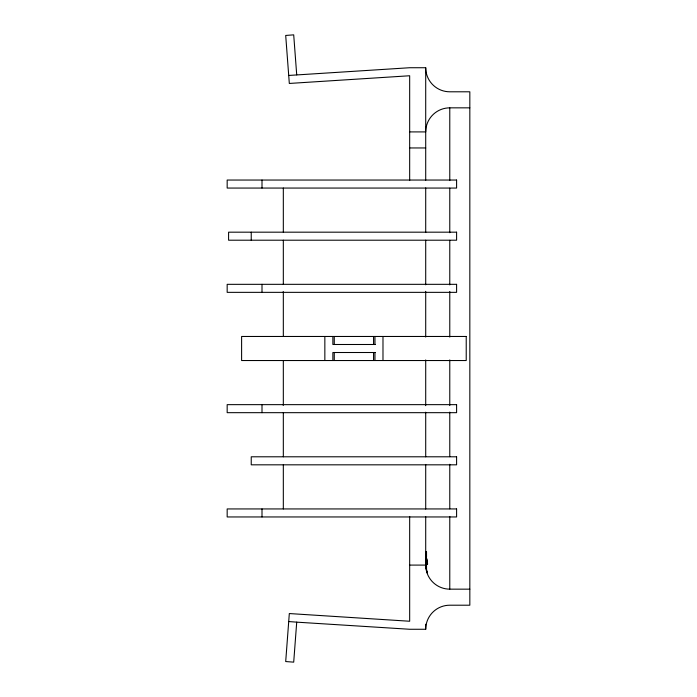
<?xml version="1.0" encoding="UTF-8"?>
<svg xmlns="http://www.w3.org/2000/svg" width="697" height="697" viewBox="0 0 697 697"><rect width="100%" height="100%" fill="white"/><g stroke="black" fill="none" stroke-linecap="round" stroke-linejoin="round"><path stroke-width="1.05" d="M288.715 75.45L409.67 67.731L425.71 67.731A24.064 24.064 0 0 0 449.774 91.795L469.83 91.795L469.83 605.205L449.774 605.205A24.064 24.064 0 0 0 425.71 629.269L409.67 629.269L296.713 622.151L293.707 662.15L285.7 661.549L289.316 613.552L409.67 621.245L409.67 516.442M283.008 292.348L283.252 291.616M426.529 563.603L425.71 557.069L426.529 559.273L425.919 559.787L427.54 563.028L427.54 564.404L425.919 563.193L425.71 561.773L426.529 569.632L425.919 567.463L427.54 573.413L426.529 570.442L426.529 558.088L427.54 561.66L426.529 560.397M426.529 561.521L425.919 561.573L425.71 560.397L426.529 568.525L425.919 566.766L425.919 557.853M409.67 131.907L425.71 131.907A24.064 24.064 0 0 1 449.774 107.843L469.83 107.843M409.67 147.956L425.71 147.956M375.544 344.492L332.87 344.492L332.87 336.468M375.544 352.508L332.87 352.508L332.87 360.532M409.67 565.093L425.71 565.093A24.064 24.064 0 0 0 449.774 589.157L469.83 589.157M288.715 621.55L296.713 622.151M425.919 553.697L426.529 554.446M426.529 562.557L427.54 564.404M426.529 559.273L427.54 561.66M283.008 404.652L283.252 405.384M296.713 74.849L293.707 34.85L285.7 35.451L289.316 83.448L409.67 75.755L409.67 180.558M449.774 107.843L449.774 180.558M449.774 188.173L449.774 232.737M449.774 240.343L449.774 284.907M449.774 291.433L449.774 337.087M449.774 359.913L449.774 405.567M449.774 412.093L449.774 456.657M449.774 464.263L449.774 508.827M449.774 516.442L449.774 589.157M425.71 67.731L425.71 180.314M425.71 187.929L425.71 232.563M425.71 240.186L425.71 284.82M425.71 291.346L425.71 337.069M425.71 359.931L425.71 405.654M425.71 412.18L425.71 456.814M425.71 464.437L425.71 509.071M425.71 516.686L425.71 565.093M425.71 624.251L425.71 629.269M382.984 336.468L382.984 360.532M374.96 336.468L374.96 344.492M374.96 352.508L374.96 360.532M373.566 336.468L373.566 344.492M373.566 352.508L373.566 360.532M334.264 336.468L334.264 344.492M334.264 352.508L334.264 360.532M324.846 336.468L324.846 360.532M283.322 188.059L283.322 232.179M283.322 240.204L283.322 284.324M283.322 292.348L283.322 336.468M283.322 360.532L283.322 404.652M283.322 412.676L283.322 456.796M283.322 464.821L283.322 508.941M262.002 180.044L262.002 188.059M262.002 284.324L262.002 292.348M262.002 404.652L262.002 412.676M262.002 508.941L262.002 516.956M251.234 232.179L251.234 240.204M456.596 180.044L227.17 180.044L227.17 188.059L456.596 188.059L456.596 180.044M456.596 232.179L228.59 232.179L228.59 240.204L456.596 240.204L456.596 232.179M456.596 284.324L227.17 284.324L227.17 292.348L456.596 292.348L456.596 284.324M466.223 336.468L241.606 336.468L241.606 360.532L466.223 360.532L466.223 336.468M456.596 404.652L227.17 404.652L227.17 412.676L456.596 412.676L456.596 404.652M456.596 456.796L251.234 456.796L251.234 464.821L456.596 464.821L456.596 456.796M456.596 508.941L227.17 508.941L227.17 516.956L456.596 516.956L456.596 508.941M426.529 551.946L425.919 551.545L425.919 555.814L426.529 556.903L426.529 551.946"/></g></svg>
